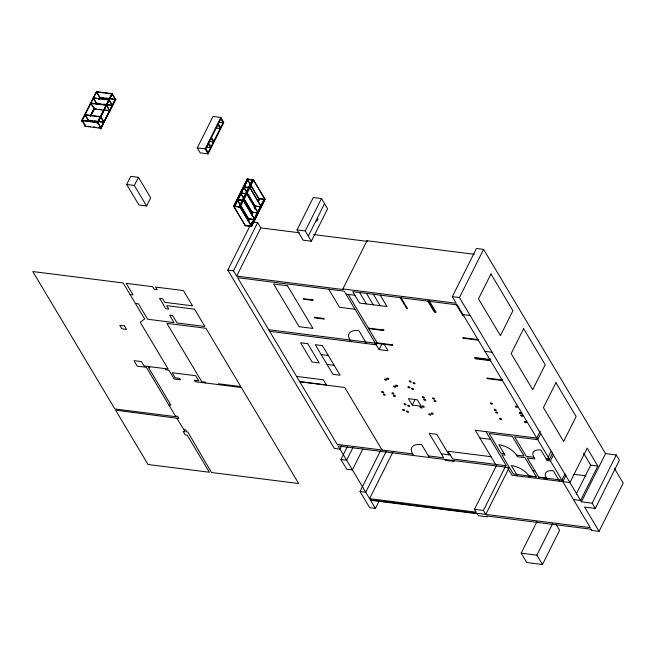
<?xml version="1.0" encoding="UTF-8"?>
<svg xmlns="http://www.w3.org/2000/svg" width="656" height="656" viewBox="0 0 656 656"><rect width="100%" height="100%" fill="white"/><g stroke="black" fill="none" stroke-linecap="round" stroke-linejoin="round"><path stroke-width="0.98" d="M81.508 120.901L96.596 91.528L81.836 121.18L81.508 120.901L81.836 121.18M93.185 97.949L108.871 99.933L112.242 105.575L96.555 103.591L93.185 97.949L109.044 99.605L112.414 105.247L107.51 104.624M81.664 121.155L96.596 91.528M85.313 126.715L84.878 126.542L85.772 124.755M87.551 121.196L88.445 119.408M90.233 115.841L94.251 107.822M96.038 104.255L96.932 102.475M98.712 98.908L99.786 97.145L98.867 99.163M90.389 116.104L93.98 108.732M96.555 103.591L93.357 97.621M85.444 126.321L82.246 120.351L97.933 122.328L101.131 128.305L85.444 126.321L82.074 120.679L97.76 122.664L101.131 128.305M87.994 119.474L85.108 114.636L100.794 116.62L104.165 122.262L88.478 120.278M90.487 115.997L94.3 108.65L90.93 103.008L106.616 104.985L109.814 110.962L94.128 108.978L90.766 103.336L106.452 105.321L109.814 110.962M98.966 99.056L99.86 97.277L96.498 91.635L112.184 93.619L115.546 99.261M90.667 116.022L94.243 108.888M99.146 99.081L100.04 97.301M90.741 116.145L94.759 108.125M97.195 122.885L112.283 93.513L97.703 123.189L97.195 122.885L97.703 123.189M97.268 123.008L111.922 93.464M97.449 123.033L112.184 93.619M97.523 123.164L112.283 93.513M100.639 128.65L115.374 99.236L115.8 99.409L100.721 128.781L115.472 99.13L115.8 99.409M115.653 99.154L100.745 128.543L101.073 128.822M126.69 184.5L130.765 176.349L138.432 177.325L150.683 197.833L146.6 205.976L138.941 205.008L126.69 184.5L134.349 185.468L146.6 205.976M134.349 185.468L138.432 177.325M197.276 147.895L213.003 116.481L220.851 117.473L223.835 122.475L208.1 153.889L200.26 152.897L197.276 147.895L205.115 148.887L208.1 153.889M205.115 148.887L220.851 117.473M210.576 147.657L208.157 152.487L205.935 148.756L208.346 143.935L210.576 147.657L206.648 147.157M213.38 142.057L210.961 146.878L208.739 143.156L211.158 138.326L213.38 142.057L208.477 141.434M220.129 128.576L213.782 141.253L211.552 137.53L217.899 124.853L220.129 128.576L216.201 128.084M223.056 122.729L220.637 127.559L218.415 123.836L220.834 119.007L223.056 122.729L219.137 122.237M246.32 225.648L245.336 225.73L233.618 206.115L247.197 178.99L253.437 179.785L265.155 199.399L251.576 226.517L250.526 226.148L251.519 226.066M234.659 206.484L248.009 179.268L234.659 206.484L233.774 206.369L245.336 225.73M234.274 205.369L237.169 199.588M237.579 198.768L240.44 193.053L252.084 212.241L251.035 213.79M240.522 192.88L243.089 187.764M244.122 187.608L255.077 206.271L243.597 186.739M244.057 185.828L247.271 179.416L253.511 180.203L240.014 207.157L239.12 207.042L252.462 179.834L239.12 207.042M253.437 179.785L239.858 206.902L251.576 226.517M245.278 225.279L251.666 226.32L240.104 206.96L234.758 206.287M247.689 220.465L248.575 218.694M254.069 207.714L255.012 205.845L255.897 205.959L254.684 208.944M257.3 201.269L258.677 198.522L264.179 199.449L257.865 212.068M246.172 225.393L246.221 225.836M248.181 221.375L249.469 218.801L254.733 219.645M251.51 214.717L252.822 212.101L251.937 211.986M254.963 207.829L255.897 205.959M258.193 201.376L259.571 198.629M248.329 221.63L249.624 219.063M251.666 214.971L252.822 212.101M258.349 201.638L259.719 198.891M341.825 445.481L339.997 449.122L334.298 448.401L227.821 270.116L251.953 221.925L257.66 222.638L260.801 227.903L299.382 232.773M251.027 225.147L253.921 219.366L254.815 219.481M254.331 218.546L264.179 199.449M251.182 225.41L253.921 219.366M254.487 218.809L257.283 212.659L258.169 212.774M251.42 226.263L264.917 199.309M474.313 254.29L367.016 240.727L342.883 288.927L343.26 289.567L236.66 276.094L233.528 270.838L257.66 222.638M236.66 276.094L260.801 227.903M297.037 229.92L313.273 197.513L321.473 198.547L327.598 208.805L311.362 241.211L303.162 240.178L297.037 229.92L305.237 230.961L311.362 241.211M305.237 230.961L321.473 198.547M308.304 236.086L324.531 203.68M316.782 221.367L318.053 218.833M312.715 299.882L303.269 298.693L303.572 299.202L313.019 300.399L312.961 299.39M368.639 328.607L383.793 330.526L383.735 329.517M377.159 342.981L376.249 344.802L269.649 331.329M401.308 297.266L401.062 297.767L407.565 308.664L406.679 308.55L400.168 297.652M384.203 344.326L388.032 350.739L379.119 349.607L382.309 343.244M268.689 329.722L392.673 345.392L392.542 344.252M362.875 448.966L352.403 469.885L346.696 469.163L340.923 459.495L347.303 446.769M353.002 447.49L346.63 460.217L340.923 459.495M428.942 300.76L428.688 301.26L435.199 312.149M429.828 300.866L429.582 301.366L436.092 312.264L434.305 312.043L427.802 301.145M342.883 288.927L456.256 303.261L452.312 296.66L476.453 248.468L483.579 249.362L605.57 453.616L616.296 454.969L619.436 460.225L595.304 508.425L584.57 507.072L599.067 531.335L623.2 483.136L614.401 468.4M379.061 501.151L375.421 508.425L369.713 507.703L360.046 491.524L380.546 450.598M595.304 508.425L592.163 503.168L581.429 501.815L459.446 297.562L483.579 249.362M386.245 451.32L365.753 492.246L360.046 491.524M412.255 405.08L408.426 398.668L417.339 399.799L421.168 406.212L412.255 405.08L414.986 399.627M392.813 452.279L369.582 498.658L476.182 512.131L474.501 509.31L496.362 465.662M490.426 359.554L490.171 360.054L475.018 358.135M508.556 468.942L485.784 514.411L483.415 510.434L505.276 466.785M540.273 431.066L536.764 438.06L475.264 430.287L495.633 464.391M540.79 433.542L537.723 439.668L514.55 436.74L526.268 456.355L533.894 457.314L534.853 458.921L527.219 457.954L538.707 477.183L561.88 480.118L565.054 473.78M548.195 457.199L551.261 451.074M509.515 467.63L338.119 445.965L370.271 499.815L590.252 527.613L550.392 460.881L547.153 460.471L548.063 458.651M546.194 458.872L549.441 459.282L552.623 452.919M550.392 460.881L553.582 454.518M556.05 524.324L559.609 530.278L542.463 564.521L526.776 562.536L521.184 553.172L536.977 521.643M562.799 481.652L565.972 475.313M542.463 564.521L536.87 555.156L552.664 523.627M576.198 494.107L590.712 465.137L583.586 453.214M507.285 467.351L511.992 475.231L569.933 482.554L587.161 448.146L597.837 466.039L580.609 500.438L573.483 499.536M581.429 501.815L605.57 453.616M592.163 503.168L616.296 454.969M100.114 97.424L99.605 97.121M100.844 97.4L103.787 97.769M105.747 98.015L108.683 98.392M111.627 98.761L113.586 99.007M97.703 103.386L99.663 103.632M103.591 104.132L105.55 104.378M94.3 108.65L96.26 108.896M99.204 109.265L101.163 109.511M104.099 109.888L107.043 110.257M89.454 120.401L92.398 120.77M94.357 121.016L97.301 121.393M99.261 121.639L104.165 122.262M87.576 126.239L90.512 126.608M93.455 126.985L96.399 127.354M98.359 127.6L100.319 127.846M243.515 186.911L248.862 187.583M259.809 198.719L265.155 199.399M261.244 206.632L260.506 206.779M254.922 206.009L260.276 206.689M256.947 206.328L261.162 206.796M233.618 206.115L234.512 206.222M233.782 206.345L240.022 207.132M251.847 212.15L258.087 212.938M252.978 212.355L256.545 212.806M248.493 218.858L253.839 219.53M245.344 225.697L251.584 226.484M313.593 234.569L367.401 241.375L367.016 240.727M452.312 296.66L459.446 297.562M227.821 270.116L233.528 270.838M345.991 294.134L354.896 295.257M463.038 314.609L470.163 315.511M463.718 315.757L462.824 315.643L456.322 304.745M355.019 309.247L339.505 307.287L328.713 289.214M130.052 294.47L133.078 294.856L126.206 283.351L152.594 286.68L154.119 289.247L157.153 289.632L155.62 287.066L183.434 290.583L192.544 305.835L164.73 302.326L162.59 298.734L159.556 298.349L165.763 308.73L168.789 309.115L166.722 305.655L194.537 309.173L204.869 326.475L177.063 322.965L172.618 315.528L169.592 315.142L174.029 322.58L147.649 319.242L138.441 303.826L135.407 303.449M477.921 339.537L462.767 337.627L463.152 338.266L478.306 340.177M368.336 328.098L383.481 330.009M484.981 351.354L492.115 352.256M377.134 342.842L392.288 344.753M321.161 354.568L328.295 355.47M327.057 364.441L334.191 365.343M296.578 376.413L323.318 379.791L326.376 384.924L299.644 381.546M299.792 381.8L344.712 387.475L382.079 450.041M479.856 437.987L490.557 439.331M168.805 404.883L170.937 405.154L148.51 367.59L149.929 367.77L149.24 366.622M504.144 453.558L500.864 453.14L489.146 433.526L512.32 436.453L524.037 456.068L516.444 455.108A14.563 6.904 26.6 0 0 498.863 444.711L505.104 455.157L501.815 454.747L513.304 473.976L536.477 476.904L524.989 457.675L517.404 456.715L516.444 455.108M590.712 465.137L597.837 466.039M175.464 416.043L177.604 416.314L178.908 418.487L115.571 410.131L148.035 464.489L209.354 472.238L187.231 435.19L185.271 434.936L183.204 431.476L185.164 431.73L176.767 418.216M491.041 456.699L448.081 451.271L452.673 458.962L506.325 465.744L485.965 431.64M441.381 453.862L450.295 454.985M413.665 455.518L412.714 453.911L337.159 444.366L237.62 277.701L344.22 291.174L379.119 349.607M428.401 455.895L443.759 457.839L429.131 433.354L436.798 434.321L449.048 454.829M573.82 474.288L585.988 475.83M532.688 470.557L534.919 470.836M184.016 429.803L185.796 430.024L186.944 431.951L187.837 432.066L211.494 472.509L298.669 483.529L241.318 387.499L195.144 381.661L194.299 380.25L198.76 380.816L195.709 375.708L172.175 372.739L175.234 377.848L179.687 378.405L180.531 379.816L174.111 379.012L168.83 370.164L165.976 369.804L165.287 368.647M517.502 475.928L511.262 465.481A14.563 6.904 26.6 0 1 528.851 475.879L536.436 476.838M538.666 477.125L546.3 478.085L547.26 479.692M474.501 509.31L483.415 510.434M591.204 529.22L486.744 516.01L487.244 516.846L478.331 515.723L477.142 513.73L370.542 500.257L375.421 508.425M591.786 530.417L599.067 531.335M521.184 553.172L536.87 555.156M549.441 459.282L457.207 304.86L352.748 291.658L359.562 303.072L387.015 306.541L380.201 295.126M591.064 529.195L591.933 530.433M547.153 460.471L540.913 450.024A14.563 6.904 26.6 0 0 533.894 457.314M559.56 481.242L553.32 470.795A14.563 6.904 26.6 0 0 546.3 478.085M528.851 475.879L529.802 477.486M373.338 294.257L380.152 305.671M366.474 293.396L373.289 304.802M359.611 292.527L366.425 303.933M453.632 460.569L454.124 461.398L445.211 460.274L444.719 459.438M348.213 294.413L377.52 343.482M366.597 343.58L358.906 330.698A18.581 8.807 26.6 0 0 349.96 339.997L350.911 341.596M429.352 457.494L421.66 444.612A18.581 8.807 26.6 0 0 412.714 453.911M265.073 199.563L253.355 179.949L247.115 179.162L258.833 198.776L247.197 178.99M249.838 187.534L261.4 206.886M249.756 187.698L261.318 207.058M248.944 187.419L244.491 186.853M258.325 213.028L246.763 193.676L241.416 192.995M258.243 213.2L246.681 193.84L241.334 193.159M241.047 193.75L251.412 211.117M254.971 219.735L243.409 200.375L238.062 199.703M243.327 200.539L254.889 219.899M237.972 199.867L242.433 200.433L237.087 199.752L248.649 219.112L241.318 206.533M237.685 200.457L240.276 204.795M103.992 122.59L100.622 116.948L84.936 114.964L88.306 120.606M219.03 384.687L218.497 383.785L240.777 386.605L205.943 328.271L166.903 323.334L201.736 381.669L205.303 382.12L205.845 383.014M490.975 273.962L478.486 298.89L500.438 335.642L512.918 310.706L490.975 273.962M490.04 358.914L489.786 359.406L474.641 357.495L475.403 358.775L490.557 360.693L490.04 358.914M523.636 328.656L511.155 353.584L532.713 389.689L545.202 364.761L523.636 328.656M502.291 379.422L502.045 379.922L486.891 378.004L487.269 378.651L502.422 380.562L502.291 379.422M555.919 382.702L543.43 407.638L563.643 441.48L576.132 416.552L555.919 382.702M144.615 318.865L140.269 322.342L168.141 369.008L144.074 365.966L141.475 361.612L133.98 360.661L137.276 366.171L146.37 367.327L175.849 416.683L114.882 408.975L32.8 271.543L123.18 282.966L144.615 318.865M112.012 93.947L96.325 91.963L99.696 97.605L115.382 99.589L112.012 93.947M287.5 285.745L273.601 283.991L299.095 326.68L313.002 328.435L287.5 285.745M323.818 318.472L314.372 317.283L314.749 317.922L324.195 319.119L323.818 318.472M307.721 343.687L300.587 342.793L312.076 362.022L319.201 362.924L307.721 343.687M322.399 345.597L315.265 344.695L332.953 374.314L340.087 375.216L322.399 345.597M124.435 325.909L119.802 325.327L121.868 328.787L126.501 329.378L124.435 325.909M406.786 411.706A1.058 0.5 26.6 0 0 408.45 412.173A1.058 0.5 26.6 0 0 407.401 411.058A1.058 0.5 26.6 0 0 406.786 411.706M420.234 407.474A1.058 0.5 26.6 0 0 421.898 407.958A1.058 0.5 26.6 0 0 420.865 406.835A1.058 0.5 26.6 0 0 420.234 407.474M408.048 405.933A1.058 0.5 26.6 0 0 409.713 406.408A1.058 0.5 26.6 0 0 408.672 405.293A1.058 0.5 26.6 0 0 408.048 405.933M429.155 414.526A1.058 0.5 26.6 0 0 430.82 415.01A1.058 0.5 26.6 0 0 429.787 413.887A1.058 0.5 26.6 0 0 429.155 414.526M431.468 413.649A1.058 0.5 26.6 0 0 433.132 414.116A1.058 0.5 26.6 0 0 432.083 413.001A1.058 0.5 26.6 0 0 431.468 413.649M424.038 399.791A1.058 0.5 26.6 0 0 425.703 400.267A1.058 0.5 26.6 0 0 424.67 399.143A1.058 0.5 26.6 0 0 424.038 399.791M422.48 406.613A1.058 0.5 26.6 0 0 424.145 407.089A1.058 0.5 26.6 0 0 423.104 405.966A1.058 0.5 26.6 0 0 422.48 406.613M434.329 401.119A1.058 0.5 26.6 0 0 435.994 401.603A1.058 0.5 26.6 0 0 434.953 400.48A1.058 0.5 26.6 0 0 434.329 401.119M432.812 398.577A1.058 0.5 26.6 0 0 434.477 399.053A1.058 0.5 26.6 0 0 433.427 397.93A1.058 0.5 26.6 0 0 432.812 398.577M411.927 388.951A1.058 0.5 26.6 0 0 413.592 389.426A1.058 0.5 26.6 0 0 412.558 388.303A1.058 0.5 26.6 0 0 411.927 388.951M422.562 397.315A1.058 0.5 26.6 0 0 424.227 397.79A1.058 0.5 26.6 0 0 423.186 396.667A1.058 0.5 26.6 0 0 422.562 397.315M413.296 383.227A1.058 0.5 26.6 0 0 414.961 383.703A1.058 0.5 26.6 0 0 413.92 382.579A1.058 0.5 26.6 0 0 413.296 383.227M383.448 394.691A1.058 0.5 26.6 0 0 385.113 395.166A1.058 0.5 26.6 0 0 384.063 394.043A1.058 0.5 26.6 0 0 383.448 394.691M404.317 404.317A1.058 0.5 26.6 0 0 405.982 404.801A1.058 0.5 26.6 0 0 404.949 403.678A1.058 0.5 26.6 0 0 404.317 404.317M393.69 395.953A1.058 0.5 26.6 0 0 395.355 396.429A1.058 0.5 26.6 0 0 394.313 395.306A1.058 0.5 26.6 0 0 393.69 395.953M402.956 410.041A1.058 0.5 26.6 0 0 404.621 410.525A1.058 0.5 26.6 0 0 403.588 409.401A1.058 0.5 26.6 0 0 402.956 410.041M409.475 381.571A1.058 0.5 26.6 0 0 411.14 382.038A1.058 0.5 26.6 0 0 410.09 380.915A1.058 0.5 26.6 0 0 409.475 381.571M396.011 385.785A1.058 0.5 26.6 0 0 397.675 386.269A1.058 0.5 26.6 0 0 396.642 385.146A1.058 0.5 26.6 0 0 396.011 385.785M408.204 387.335A1.058 0.5 26.6 0 0 409.869 387.811A1.058 0.5 26.6 0 0 408.827 386.687A1.058 0.5 26.6 0 0 408.204 387.335M387.089 378.733A1.058 0.5 26.6 0 0 388.754 379.217A1.058 0.5 26.6 0 0 387.721 378.094A1.058 0.5 26.6 0 0 387.089 378.733M499.864 419.004A1.058 0.5 26.6 0 0 501.528 419.479A1.058 0.5 26.6 0 0 500.487 418.356A1.058 0.5 26.6 0 0 499.864 419.004M524.825 422.161A1.058 0.5 26.6 0 0 526.489 422.636A1.058 0.5 26.6 0 0 525.448 421.513A1.058 0.5 26.6 0 0 524.825 422.161M520.995 415.748A1.058 0.5 26.6 0 0 522.66 416.224A1.058 0.5 26.6 0 0 521.618 415.1A1.058 0.5 26.6 0 0 520.995 415.748M496.043 412.599A1.058 0.5 26.6 0 0 497.699 413.075A1.058 0.5 26.6 0 0 496.666 411.952A1.058 0.5 26.6 0 0 496.043 412.599M384.793 379.627A1.058 0.5 26.6 0 0 386.458 380.095A1.058 0.5 26.6 0 0 385.408 378.971A1.058 0.5 26.6 0 0 384.793 379.627M392.206 393.477A1.058 0.5 26.6 0 0 393.871 393.953A1.058 0.5 26.6 0 0 392.837 392.829A1.058 0.5 26.6 0 0 392.206 393.477M393.772 386.655A1.058 0.5 26.6 0 0 395.437 387.13A1.058 0.5 26.6 0 0 394.395 386.007A1.058 0.5 26.6 0 0 393.772 386.655M381.923 392.14A1.058 0.5 26.6 0 0 383.588 392.624A1.058 0.5 26.6 0 0 382.555 391.501A1.058 0.5 26.6 0 0 381.923 392.14M494.501 410.025A1.058 0.5 26.6 0 0 496.166 410.5A1.058 0.5 26.6 0 0 495.124 409.377A1.058 0.5 26.6 0 0 494.501 410.025M519.462 413.173A1.058 0.5 26.6 0 0 521.118 413.649A1.058 0.5 26.6 0 0 520.077 412.526A1.058 0.5 26.6 0 0 519.462 413.173M515.632 406.769A1.058 0.5 26.6 0 0 517.289 407.245A1.058 0.5 26.6 0 0 516.256 406.121A1.058 0.5 26.6 0 0 515.632 406.769M490.672 403.612A1.058 0.5 26.6 0 0 492.336 404.088A1.058 0.5 26.6 0 0 491.295 402.964A1.058 0.5 26.6 0 0 490.672 403.612"/></g></svg>
